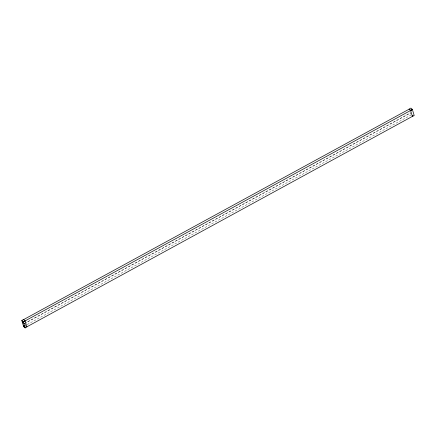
<?xml version="1.0" encoding="UTF-8"?>
<svg xmlns="http://www.w3.org/2000/svg" width="436" height="436" viewBox="0 0 436 436"><rect width="100%" height="100%" fill="white"/><g stroke="black" fill="none" stroke-linecap="round" stroke-linejoin="round"><path stroke-width="0.33" stroke-dasharray="2.18 1.64" d="M25.435 325.349L25.092 324.831L25.299 325.076M25.31 325.229L25.838 324.94M24.618 323.468L410.113 113.049M24.787 323.73L24.525 323.528L410.189 113.18M27.206 324.537L410.892 115.104M24.656 323.19L24.945 323.719M24.558 323.605L24.541 323.196L24.623 323.605M410.004 112.145L410.93 115.224M24.699 323.147L25.446 325.638"/><path stroke-width="0.65" d="M21.8 320.455L23.272 321.757L25.07 320.776L26.923 326.94L25.125 327.921L23.648 326.618L21.8 320.455L23.599 319.474L25.108 320.896L410.587 110.482L409.115 109.18L23.637 319.593M410.554 110.363L412.352 109.382L414.2 115.545L412.402 116.526L410.554 110.363L409.077 109.06L410.876 108.079L412.352 109.382M26.885 326.82L412.363 116.407M23.272 321.757L25.125 327.921M411.622 109.207L412.009 109.659M24.558 321.73L24.841 321.648L24.558 321.73M26.024 326.608L26.313 326.564L26.035 326.569M411.17 110.695L411.459 110.657L411.17 110.695M412.63 115.578L412.914 115.502L412.63 115.578M22.536 321.425L22.895 322.084L22.558 321.408M22.786 322.286L23.212 323.011L22.786 322.286M23.708 325.365L24.111 326.106L23.735 325.354M24.002 326.302L24.389 326.956L24.002 326.302"/></g></svg>
